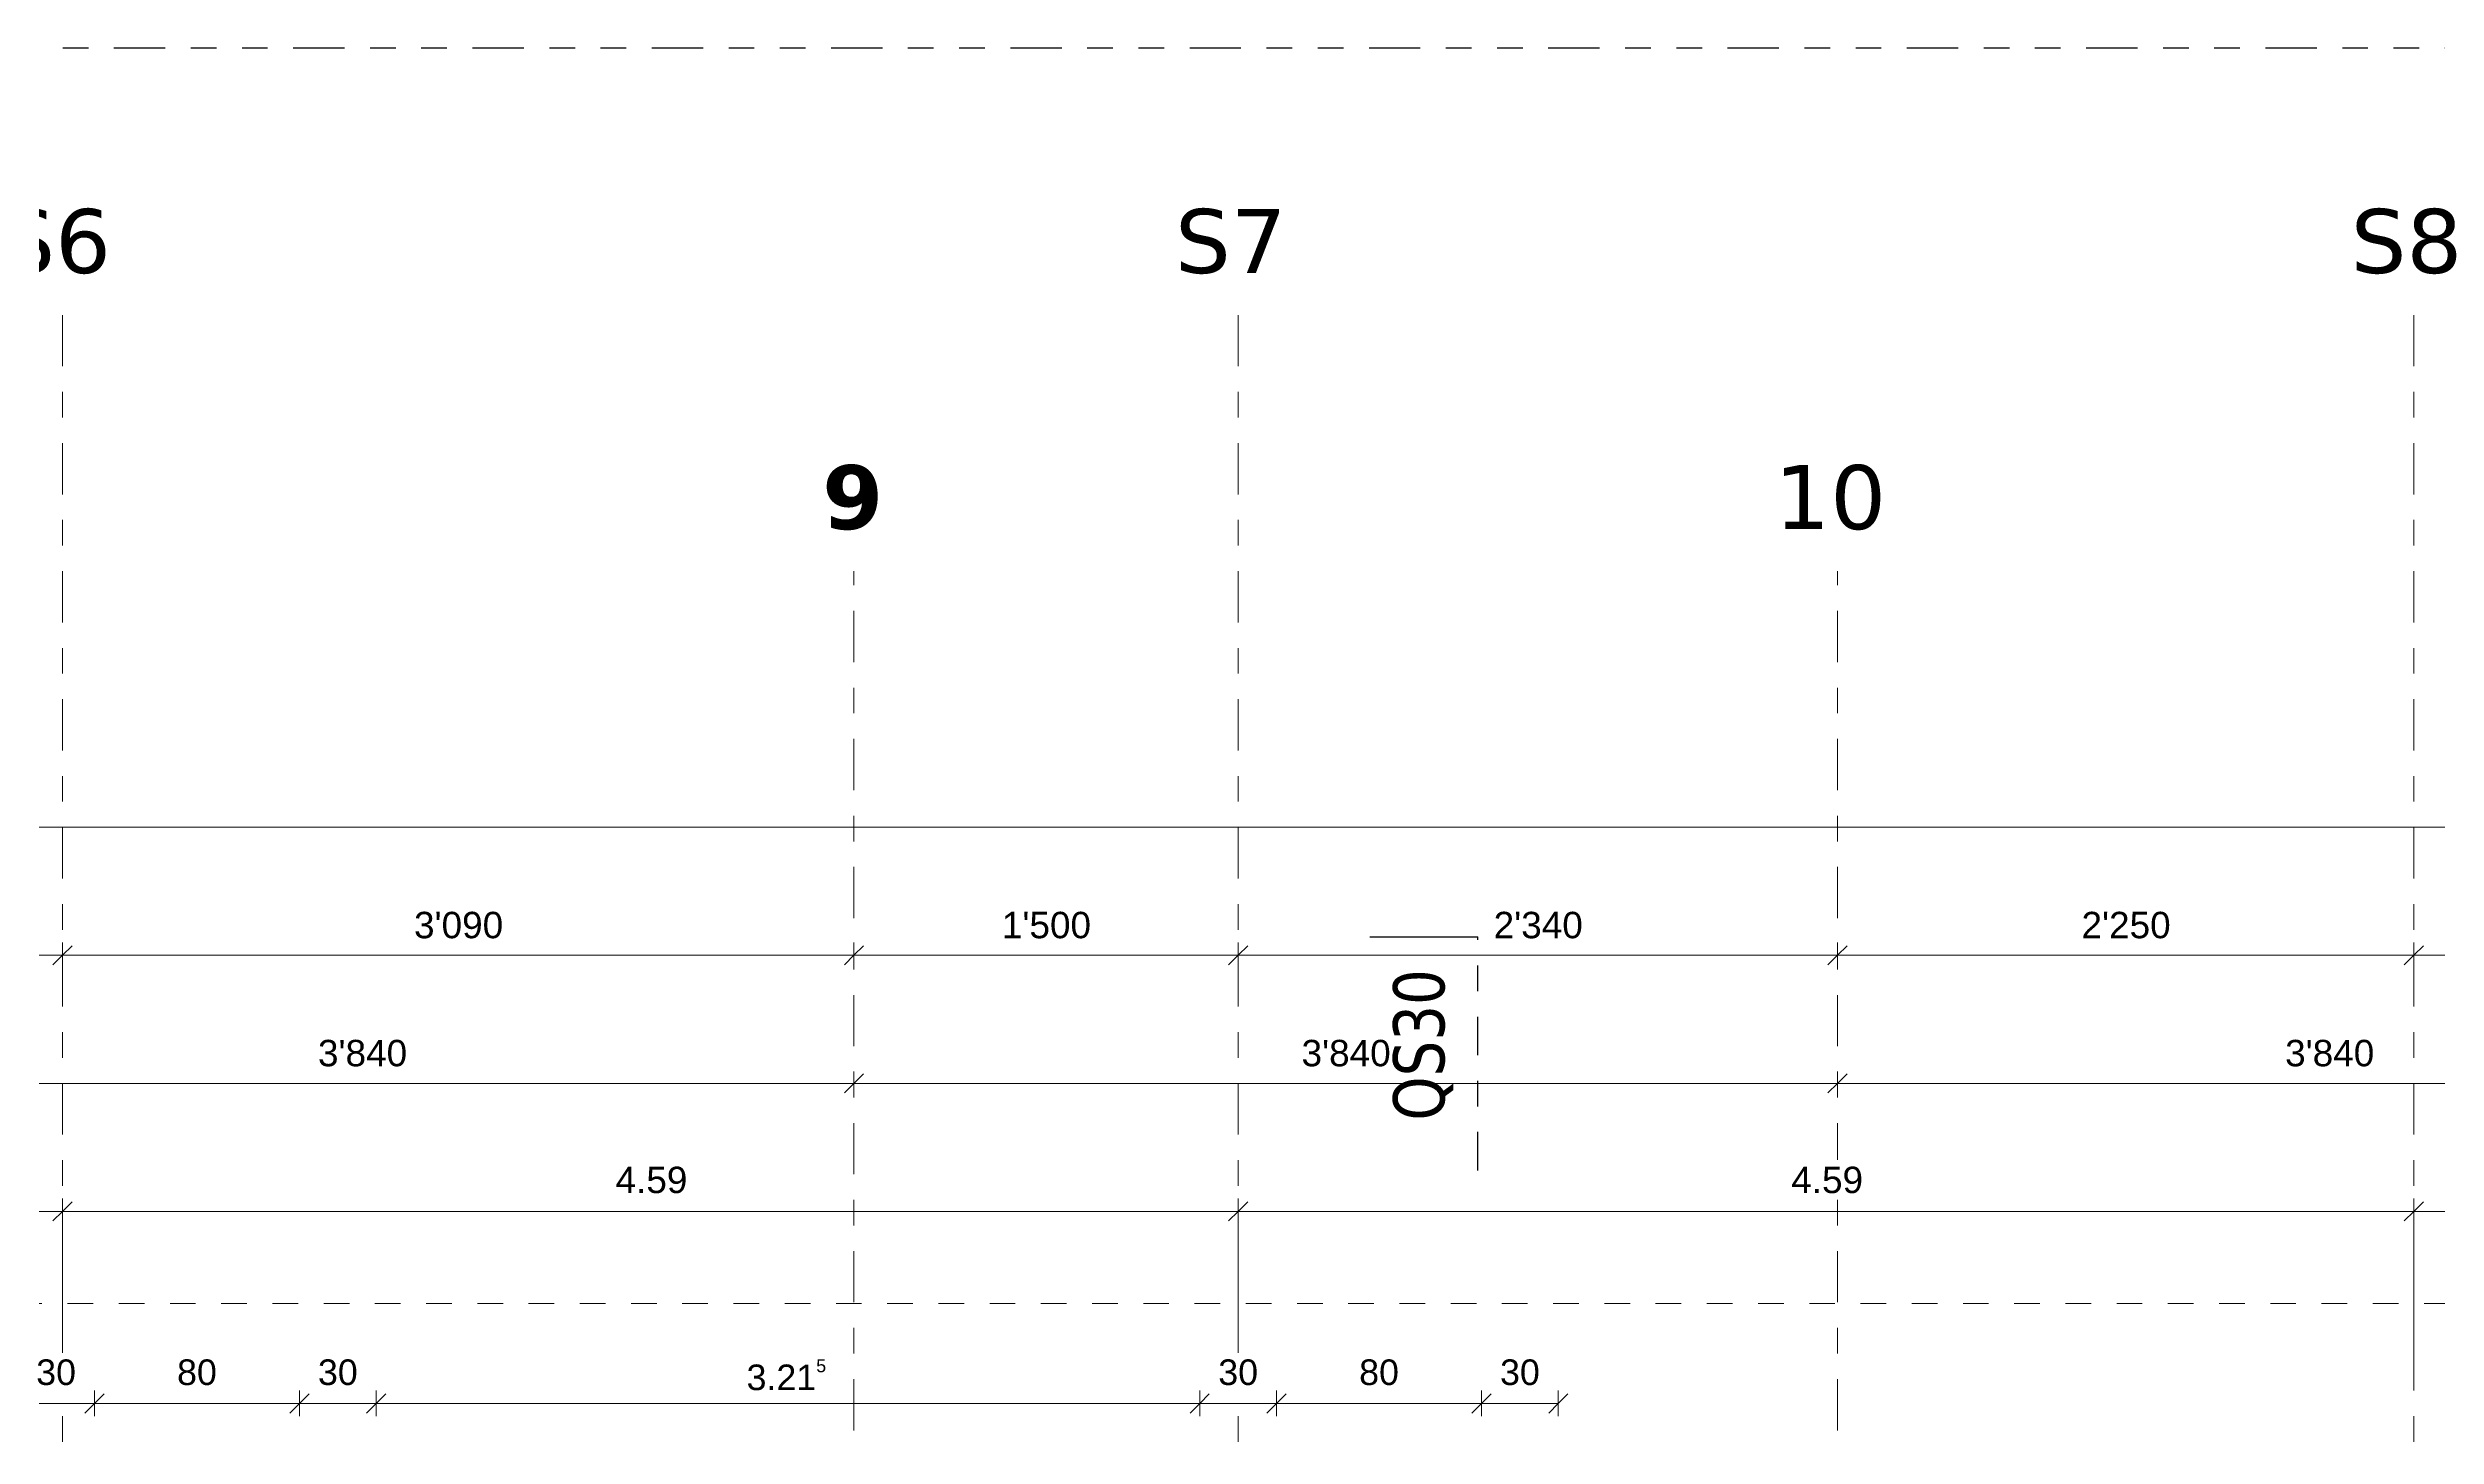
# Model space of a CAD drawing. Header units: metres. Extents: x -86 to 44, y -23 to 39.
# Drawn here: x -3.69 to 5.64, y 31.52 to 36.95 of the extents above; entities that cross this region are included whole.
import ezdxf

# ---------------------------------------------------------------- set-up
doc = ezdxf.new("R2010")
doc.units = ezdxf.units.M
for name, pattern in [('_Grundgrenze_', [0.45, 0.2, -0.05, 0.05, -0.05, 0.05, -0.05]), ('_Rasterlinie_', [0.375, 0.2, -0.05, 0.075, -0.05]), ('_Schnittlinie_', [0.3, 0.15, -0.05, 0.05, -0.05]), ('Strichpunkt - Fein', [0.2, 0.1, -0.05, 0, -0.05]), ('Strichpunkt - Weit', [0.5, 0.2, -0.15, 0, -0.15])]:
    doc.linetypes.add(name, pattern=pattern)
for name, color, linetype, lineweight in [('A-____-____-DIMS', 7, 'Continuous', 5), ('A-____-____-DIMS-50', 7, 'Continuous', 5), ('A-DETL-GENF-OTLN', 7, 'Continuous', 9), ('S-GRID-____-OTLN', 7, 'Continuous', 5)]:
    doc.layers.add(name, color=color, linetype=linetype, lineweight=lineweight)
for name, color, linetype, lineweight, true_color in [('C-PROP-LINE-OTLN', 7, '_Grundgrenze_', 25, 0x800000), ('G-____-____-SYMB', 7, 'Strichpunkt - Weit', 5, 0x008080), ('S-GRID-____-IDEN', 7, 'Continuous', 9, 0x5555aa)]:
    doc.layers.add(name, color=color, linetype=linetype, lineweight=lineweight, true_color=true_color)
doc.styles.add('Arial_1', font='arial.ttf', dxfattribs={"height": 0.1})
doc.styles.add('Arial_B', font='arial.ttf', dxfattribs={"height": 0.103175})
doc.styles.add('Verdana_1', font='verdana.ttf', dxfattribs={"width": 0.8, "height": 0.2})
doc.styles.add('Verdana_B', font='verdana.ttf', dxfattribs={"height": 0.25})
doc.dimstyles.new('SUB_Rohbau', dxfattribs={"dimscale": 0.3048, "dimtxt": 0.102026, "dimasz": 0.246063, "dimexe": 0.164042, "dimexo": 0.0625, "dimgap": 0.123031, "dimtad": 1, "dimdec": 0, "dimlfac": 1000, "dimzin": 0, "dimdsep": 46, "dimtxsty": 'Arial_B', "dimblk1": 'OBLIQUE', "dimblk2": 'OBLIQUE', "dimsah": 1, "dimcen": 0.09, "dimazin": 0, "dimtfac": 1, "dimtdec": 4, "dimtix": 1, "dimtmove": 0, "dimatfit": 3, "dimfxl": 0.164042, "dimfxlon": 1, "dimtvp": 1, "dimtfill": 1, "dimtolj": 1, "dimtzin": 0, "dimarcsym": 2})
doc.dimstyles.new('SUB_Rohbau_Aussen_Vermassung', dxfattribs={"dimscale": 0.3048, "dimtxt": 0.102026, "dimasz": 0.246063, "dimexe": 0.164042, "dimexo": 0.0625, "dimgap": 0.123031, "dimtad": 1, "dimrnd": 0.005, "dimzin": 0, "dimdsep": 46, "dimtxsty": 'Arial_B', "dimblk1": 'OBLIQUE', "dimblk2": 'OBLIQUE', "dimsah": 1, "dimcen": 0.09, "dimazin": 0, "dimtfac": 1, "dimtdec": 4, "dimtix": 1, "dimtmove": 0, "dimatfit": 3, "dimfxl": 1.64042, "dimfxlon": 1, "dimtvp": 1, "dimtfill": 1, "dimtolj": 1, "dimtzin": 0, "dimarcsym": 2})
doc.dimstyles.new('SUB_Rohbau_Aussen_Vermassung_2', dxfattribs={"dimscale": 0.3048, "dimtxt": 0.102026, "dimasz": 0.246063, "dimexe": 0.164042, "dimexo": 0.0625, "dimgap": 0.123031, "dimtad": 1, "dimrnd": 0.005, "dimzin": 0, "dimdsep": 46, "dimtxsty": 'Arial_B', "dimblk1": 'OBLIQUE', "dimblk2": 'OBLIQUE', "dimsah": 1, "dimcen": 0.09, "dimazin": 0, "dimtfac": 1, "dimtdec": 4, "dimtix": 1, "dimtmove": 2, "dimatfit": 3, "dimfxl": 1.64042, "dimfxlon": 1, "dimtvp": 1, "dimtfill": 1, "dimtolj": 1, "dimtzin": 0, "dimarcsym": 2})
doc.dimstyles.new('SUB_Rohbau_fein', dxfattribs={"dimscale": 0.3048, "dimtxt": 0.102026, "dimasz": 0.246063, "dimexe": 0.164042, "dimexo": 0.0625, "dimgap": 0.123031, "dimtad": 1, "dimdec": 1, "dimlfac": 100, "dimrnd": 0.5, "dimdsep": 46, "dimtxsty": 'Arial_1', "dimblk1": 'OBLIQUE', "dimblk2": 'OBLIQUE', "dimsah": 1, "dimcen": 0.09, "dimazin": 0, "dimtfac": 1, "dimtdec": 4, "dimtix": 1, "dimtmove": 0, "dimatfit": 3, "dimfxl": 0.164042, "dimfxlon": 1, "dimtvp": 1, "dimtfill": 1, "dimtolj": 1, "dimtzin": 0, "dimarcsym": 2})
doc.dimstyles.new('SUB_Rohbau_fein_1', dxfattribs={"dimscale": 0.3048, "dimtxt": 0.102026, "dimasz": 0.246063, "dimexe": 0.164042, "dimexo": 0.0625, "dimgap": 0.123031, "dimtad": 1, "dimrnd": 0.005, "dimzin": 0, "dimdsep": 46, "dimtxsty": 'Arial_1', "dimblk1": 'OBLIQUE', "dimblk2": 'OBLIQUE', "dimsah": 1, "dimcen": 0.09, "dimazin": 0, "dimtfac": 1, "dimtdec": 4, "dimtix": 1, "dimtmove": 0, "dimatfit": 3, "dimfxl": 0.164042, "dimfxlon": 1, "dimtvp": 1, "dimtfill": 1, "dimtolj": 1, "dimtzin": 0, "dimarcsym": 2})

# ---------------------------------------------------------------- blocks, each defined once
blk = doc.blocks.new('Family - ___-13919876--01_UG_OK_FFB_AF')
at = {"layer": 'C-PROP-LINE-OTLN'}
blk.add_line((-69.227, 36.9456), (23.307, 36.9456), dxfattribs=at)
blk = doc.blocks.new('DE_Detailverweis - mit_Rahmen-56961560--01_UG_OK_FFB_AF')
at = {"layer": 'A-DETL-GENF-OTLN', "color": 30, "linetype": 'Strichpunkt - Fein', "true_color": 0xff8000}
blk.add_line((0, 14.2248), (38.935, 14.2248), dxfattribs=at)
blk = doc.blocks.new('Schnitt - Name _Anfang-23756349--01_UG_OK_FFB_AF')
at = {"layer": 'G-____-____-SYMB', "color": 1, "linetype": 'Continuous', "lineweight": 30, "true_color": 0xff0000}
blk.add_line((0, 0.00843), (0, 0), dxfattribs=at)
blk = doc.blocks.new('DIMBLOCK30--01_UG_OK_FFB_AF')
at = {"layer": 'A-____-____-DIMS-50'}
for p, q in [((-69.9425, 33.9016), (-69.9425, 33.9516)), ((25.752, 33.9016), (25.752, 33.9516)), ((-69.9425, 33.9016), (-69.98, 33.8641)), ((-69.9425, 33.9016), (-69.905, 33.9391)), ((-69.9425, 33.9016), (25.752, 33.9016)), ((-69.9425, 33.9016), (-69.9425, 33.4016)), ((25.752, 33.9016), (25.7145, 33.8641)), ((25.752, 33.9016), (25.7895, 33.9391)), ((25.752, 33.9016), (25.752, 33.4016))]:
    blk.add_line(p, q, dxfattribs=at)
at = {"layer": 'A-____-____-DIMS-50', "color": 0, "insert": (-22.4501, 34.0762), "char_height": 0.103175, "width": 0.481134, "attachment_point": 1, "line_spacing_factor": 0.941778, "style": 'Arial_B', "bg_fill": 3, "box_fill_scale": 1.25, "bg_fill_color": 256, "bg_fill_true_color": 13158600, "bg_fill_transparency": 0}
blk.add_mtext('95.69\\A2\\H0.5x;\\S5^  ;\\H2x;', dxfattribs=at)
blk = doc.blocks.new('_Oblique')
at = {"color": 0, "linetype": 'ByBlock', "lineweight": -2}
blk.add_line((-0.5, -0.5), (0.5, 0.5), dxfattribs=at)
blk = doc.blocks.new('DIMBLOCK44--01_UG_OK_FFB_AF')
at = {"layer": 'A-____-____-DIMS-50'}
for p, q in [((-8.218, 32.4016), (-8.218, 32.4516)), ((-3.628, 32.4016), (-3.628, 32.4516)), ((-8.218, 32.4016), (-8.2555, 32.3641)), ((-8.218, 32.4016), (-8.1805, 32.4391)), ((-8.218, 32.4016), (-3.628, 32.4016)), ((-8.218, 32.4016), (-8.218, 31.8977)), ((-3.628, 32.4016), (-3.6655, 32.3641)), ((-3.628, 32.4016), (-3.5905, 32.4391)), ((-3.628, 32.4016), (-3.628, 31.8977))]:
    blk.add_line(p, q, dxfattribs=at)
at = {"layer": 'A-____-____-DIMS-50', "color": 0, "insert": (-6.0587, 32.5762), "char_height": 0.10317, "width": 0.325653, "attachment_point": 1, "line_spacing_factor": 0.941778, "style": 'Arial_B', "bg_fill": 3, "box_fill_scale": 1.25, "bg_fill_color": 256, "bg_fill_true_color": 13158600, "bg_fill_transparency": 0}
blk.add_mtext('4.59', dxfattribs=at)
blk = doc.blocks.new('DIMBLOCK45--01_UG_OK_FFB_AF')
at = {"layer": 'A-____-____-DIMS-50'}
for p, q in [((-3.628, 32.4016), (-3.628, 32.4516)), ((0.962, 32.4016), (0.962, 32.4516)), ((-3.628, 32.4016), (-3.6655, 32.3641)), ((-3.628, 32.4016), (-3.5905, 32.4391)), ((-3.628, 32.4016), (0.962, 32.4016)), ((-3.628, 32.4016), (-3.628, 31.8977)), ((0.962, 32.4016), (0.9245, 32.3641)), ((0.962, 32.4016), (0.9995, 32.4391)), ((0.962, 32.4016), (0.962, 31.8977))]:
    blk.add_line(p, q, dxfattribs=at)
at = {"layer": 'A-____-____-DIMS-50', "color": 0, "insert": (-1.4687, 32.5762), "char_height": 0.10317, "width": 0.325653, "attachment_point": 1, "line_spacing_factor": 0.941778, "style": 'Arial_B', "bg_fill": 3, "box_fill_scale": 1.25, "bg_fill_color": 256, "bg_fill_true_color": 13158600, "bg_fill_transparency": 0}
blk.add_mtext('4.59', dxfattribs=at)
blk = doc.blocks.new('DIMBLOCK46--01_UG_OK_FFB_AF')
at = {"layer": 'A-____-____-DIMS-50'}
for p, q in [((0.962, 32.4016), (0.962, 32.4516)), ((5.552, 32.4016), (5.552, 32.4516)), ((0.962, 32.4016), (0.9245, 32.3641)), ((0.962, 32.4016), (0.9995, 32.4391)), ((0.962, 32.4016), (5.552, 32.4016)), ((0.962, 32.4016), (0.962, 31.8977)), ((5.552, 32.4016), (5.5145, 32.3641)), ((5.552, 32.4016), (5.5895, 32.4391)), ((5.552, 32.4016), (5.552, 31.8977))]:
    blk.add_line(p, q, dxfattribs=at)
at = {"layer": 'A-____-____-DIMS-50', "color": 0, "insert": (3.1213, 32.5762), "char_height": 0.10317, "width": 0.325653, "attachment_point": 1, "line_spacing_factor": 0.941778, "style": 'Arial_B', "bg_fill": 3, "box_fill_scale": 1.25, "bg_fill_color": 256, "bg_fill_true_color": 13158600, "bg_fill_transparency": 0}
blk.add_mtext('4.59', dxfattribs=at)
blk = doc.blocks.new('DIMBLOCK47--01_UG_OK_FFB_AF')
at = {"layer": 'A-____-____-DIMS-50'}
for p, q in [((5.552, 32.4016), (5.552, 32.4516)), ((10.142, 32.4016), (10.142, 32.4516)), ((5.552, 32.4016), (5.5145, 32.3641)), ((5.552, 32.4016), (5.5895, 32.4391)), ((5.552, 32.4016), (10.142, 32.4016)), ((5.552, 32.4016), (5.552, 31.8977)), ((10.142, 32.4016), (10.1045, 32.3641)), ((10.142, 32.4016), (10.1795, 32.4391)), ((10.142, 32.4016), (10.142, 31.8977))]:
    blk.add_line(p, q, dxfattribs=at)
at = {"layer": 'A-____-____-DIMS-50', "color": 0, "insert": (7.7113, 32.5762), "char_height": 0.10317, "width": 0.325653, "attachment_point": 1, "line_spacing_factor": 0.941778, "style": 'Arial_B', "bg_fill": 3, "box_fill_scale": 1.25, "bg_fill_color": 256, "bg_fill_true_color": 13158600, "bg_fill_transparency": 0}
blk.add_mtext('4.59', dxfattribs=at)
blk = doc.blocks.new('DIMBLOCK339--01_UG_OK_FFB_AF')
at = {"layer": 'A-____-____-DIMS-50'}
for p, q in [((-3.803, 31.6516), (-3.8405, 31.6141)), ((-3.803, 31.6516), (-3.803, 31.7016)), ((-3.803, 31.6516), (-3.7655, 31.6891)), ((-3.803, 31.6516), (-3.503, 31.6516)), ((-3.803, 31.6516), (-3.803, 31.6016)), ((-3.503, 31.6516), (-3.5405, 31.6141)), ((-3.503, 31.6516), (-3.503, 31.7016)), ((-3.503, 31.6516), (-3.4655, 31.6891)), ((-3.503, 31.6516), (-3.503, 31.6016))]:
    blk.add_line(p, q, dxfattribs=at)
at = {"layer": 'A-____-____-DIMS-50', "color": 0, "insert": (-3.7306, 31.8236), "char_height": 0.1, "width": 0.186088, "attachment_point": 1, "line_spacing_factor": 0.941778, "style": 'Arial_1', "bg_fill": 3, "box_fill_scale": 1.25, "bg_fill_color": 256, "bg_fill_true_color": 13158600, "bg_fill_transparency": 0}
blk.add_mtext('30', dxfattribs=at)
blk = doc.blocks.new('DIMBLOCK340--01_UG_OK_FFB_AF')
at = {"layer": 'A-____-____-DIMS-50'}
for p, q in [((-3.503, 31.6516), (-3.5405, 31.6141)), ((-3.503, 31.6516), (-3.503, 31.7016)), ((-3.503, 31.6516), (-3.4655, 31.6891)), ((-3.503, 31.6516), (-2.703, 31.6516)), ((-3.503, 31.6516), (-3.503, 31.6016)), ((-2.703, 31.6516), (-2.7405, 31.6141)), ((-2.703, 31.6516), (-2.703, 31.7016)), ((-2.703, 31.6516), (-2.6655, 31.6891)), ((-2.703, 31.6516), (-2.703, 31.6016))]:
    blk.add_line(p, q, dxfattribs=at)
at = {"layer": 'A-____-____-DIMS-50', "color": 0, "insert": (-3.1806, 31.8236), "char_height": 0.1, "width": 0.186088, "attachment_point": 1, "line_spacing_factor": 0.941778, "style": 'Arial_1', "bg_fill": 3, "box_fill_scale": 1.25, "bg_fill_color": 256, "bg_fill_true_color": 13158600, "bg_fill_transparency": 0}
blk.add_mtext('80', dxfattribs=at)
blk = doc.blocks.new('DIMBLOCK341--01_UG_OK_FFB_AF')
at = {"layer": 'A-____-____-DIMS-50'}
for p, q in [((-2.703, 31.6516), (-2.7405, 31.6141)), ((-2.703, 31.6516), (-2.703, 31.7016)), ((-2.703, 31.6516), (-2.6655, 31.6891)), ((-2.703, 31.6516), (-2.403, 31.6516)), ((-2.703, 31.6516), (-2.703, 31.6016)), ((-2.403, 31.6516), (-2.4405, 31.6141)), ((-2.403, 31.6516), (-2.403, 31.7016)), ((-2.403, 31.6516), (-2.3655, 31.6891)), ((-2.403, 31.6516), (-2.403, 31.6016))]:
    blk.add_line(p, q, dxfattribs=at)
at = {"layer": 'A-____-____-DIMS-50', "color": 0, "insert": (-2.6306, 31.8236), "char_height": 0.1, "width": 0.186088, "attachment_point": 1, "line_spacing_factor": 0.941778, "style": 'Arial_1', "bg_fill": 3, "box_fill_scale": 1.25, "bg_fill_color": 256, "bg_fill_true_color": 13158600, "bg_fill_transparency": 0}
blk.add_mtext('30', dxfattribs=at)
blk = doc.blocks.new('DIMBLOCK342--01_UG_OK_FFB_AF')
at = {"layer": 'A-____-____-DIMS-50'}
for p, q in [((-2.403, 31.6516), (-2.4405, 31.6141)), ((-2.403, 31.6516), (-2.403, 31.7016)), ((-2.403, 31.6516), (-2.3655, 31.6891)), ((-2.403, 31.6516), (0.812, 31.6516)), ((-2.403, 31.6516), (-2.403, 31.6016)), ((0.812, 31.6516), (0.7745, 31.6141)), ((0.812, 31.6516), (0.812, 31.7016)), ((0.812, 31.6516), (0.8495, 31.6891)), ((0.812, 31.6516), (0.812, 31.6016))]:
    blk.add_line(p, q, dxfattribs=at)
at = {"layer": 'A-____-____-DIMS-50', "color": 0, "insert": (-0.9572, 31.8236), "char_height": 0.1, "width": 0.388091, "attachment_point": 1, "line_spacing_factor": 0.941778, "style": 'Arial_1', "bg_fill": 3, "box_fill_scale": 1.25, "bg_fill_color": 256, "bg_fill_true_color": 13158600, "bg_fill_transparency": 0}
blk.add_mtext('3.21\\A2\\H0.5x;\\S5^  ;\\H2x;', dxfattribs=at)
blk = doc.blocks.new('DIMBLOCK343--01_UG_OK_FFB_AF')
at = {"layer": 'A-____-____-DIMS-50'}
for p, q in [((0.812, 31.6516), (0.7745, 31.6141)), ((0.812, 31.6516), (0.812, 31.7016)), ((0.812, 31.6516), (0.8495, 31.6891)), ((0.812, 31.6516), (1.112, 31.6516)), ((0.812, 31.6516), (0.812, 31.6016)), ((1.112, 31.6516), (1.0745, 31.6141)), ((1.112, 31.6516), (1.112, 31.7016)), ((1.112, 31.6516), (1.1495, 31.6891)), ((1.112, 31.6516), (1.112, 31.6016))]:
    blk.add_line(p, q, dxfattribs=at)
at = {"layer": 'A-____-____-DIMS-50', "color": 0, "insert": (0.8844, 31.8236), "char_height": 0.1, "width": 0.186088, "attachment_point": 1, "line_spacing_factor": 0.941778, "style": 'Arial_1', "bg_fill": 3, "box_fill_scale": 1.25, "bg_fill_color": 256, "bg_fill_true_color": 13158600, "bg_fill_transparency": 0}
blk.add_mtext('30', dxfattribs=at)
blk = doc.blocks.new('DIMBLOCK344--01_UG_OK_FFB_AF')
at = {"layer": 'A-____-____-DIMS-50'}
for p, q in [((1.112, 31.6516), (1.0745, 31.6141)), ((1.112, 31.6516), (1.112, 31.7016)), ((1.112, 31.6516), (1.1495, 31.6891)), ((1.112, 31.6516), (1.912, 31.6516)), ((1.112, 31.6516), (1.112, 31.6016)), ((1.912, 31.6516), (1.8745, 31.6141)), ((1.912, 31.6516), (1.912, 31.7016)), ((1.912, 31.6516), (1.9495, 31.6891)), ((1.912, 31.6516), (1.912, 31.6016))]:
    blk.add_line(p, q, dxfattribs=at)
at = {"layer": 'A-____-____-DIMS-50', "color": 0, "insert": (1.4344, 31.8236), "char_height": 0.1, "width": 0.186088, "attachment_point": 1, "line_spacing_factor": 0.941778, "style": 'Arial_1', "bg_fill": 3, "box_fill_scale": 1.25, "bg_fill_color": 256, "bg_fill_true_color": 13158600, "bg_fill_transparency": 0}
blk.add_mtext('80', dxfattribs=at)
blk = doc.blocks.new('DIMBLOCK345--01_UG_OK_FFB_AF')
at = {"layer": 'A-____-____-DIMS-50'}
for p, q in [((1.912, 31.6516), (1.8745, 31.6141)), ((1.912, 31.6516), (1.912, 31.7016)), ((1.912, 31.6516), (1.9495, 31.6891)), ((1.912, 31.6516), (2.212, 31.6516)), ((1.912, 31.6516), (1.912, 31.6016)), ((2.212, 31.6516), (2.1745, 31.6141)), ((2.212, 31.6516), (2.212, 31.7016)), ((2.212, 31.6516), (2.2495, 31.6891)), ((2.212, 31.6516), (2.212, 31.6016))]:
    blk.add_line(p, q, dxfattribs=at)
at = {"layer": 'A-____-____-DIMS-50', "color": 0, "insert": (1.9844, 31.8236), "char_height": 0.1, "width": 0.186088, "attachment_point": 1, "line_spacing_factor": 0.941778, "style": 'Arial_1', "bg_fill": 3, "box_fill_scale": 1.25, "bg_fill_color": 256, "bg_fill_true_color": 13158600, "bg_fill_transparency": 0}
blk.add_mtext('30', dxfattribs=at)
blk = doc.blocks.new('DIMBLOCK1743--01_UG_OK_FFB_AF')
at = {"layer": 'A-____-____-DIMS-50'}
for p, q in [((-4.378, 32.9016), (-4.378, 32.9516)), ((-4.378, 32.9016), (-4.3405, 32.9391)), ((-0.538, 32.9016), (-0.538, 32.9485)), ((-0.538, 32.9016), (-0.5005, 32.9391)), ((-4.378, 32.9016), (-4.4155, 32.8641)), ((-4.378, 32.9016), (-0.538, 32.9016)), ((-4.378, 32.9016), (-4.378, 32.8819)), ((-0.538, 32.9016), (-0.5755, 32.8641)), ((-0.538, 32.9016), (-0.538, 32.8516))]:
    blk.add_line(p, q, dxfattribs=at)
at = {"layer": 'A-____-____-DIMS-50', "color": 0, "insert": (-2.6305, 33.0714), "char_height": 0.10317, "width": 0.413934, "attachment_point": 1, "line_spacing_factor": 0.941778, "style": 'Arial_B', "bg_fill": 3, "box_fill_scale": 1.25, "bg_fill_color": 256, "bg_fill_true_color": 13158600, "bg_fill_transparency": 0}
blk.add_mtext("3'840", dxfattribs=at)
blk = doc.blocks.new('DIMBLOCK1744--01_UG_OK_FFB_AF')
at = {"layer": 'A-____-____-DIMS-50'}
for p, q in [((-0.538, 32.9016), (-0.538, 32.9485)), ((-0.538, 32.9016), (-0.5005, 32.9391)), ((3.302, 32.9016), (3.302, 32.9485)), ((3.302, 32.9016), (3.3395, 32.9391)), ((-0.538, 32.9016), (-0.5755, 32.8641)), ((-0.538, 32.9016), (3.302, 32.9016)), ((-0.538, 32.9016), (-0.538, 32.8516)), ((3.302, 32.9016), (3.2645, 32.8641)), ((3.302, 32.9016), (3.302, 32.8516))]:
    blk.add_line(p, q, dxfattribs=at)
at = {"layer": 'A-____-____-DIMS-50', "color": 0, "insert": (1.2095, 33.0714), "char_height": 0.10317, "width": 0.413934, "attachment_point": 1, "line_spacing_factor": 0.941778, "style": 'Arial_B', "bg_fill": 3, "box_fill_scale": 1.25, "bg_fill_color": 256, "bg_fill_true_color": 13158600, "bg_fill_transparency": 0}
blk.add_mtext("3'840", dxfattribs=at)
blk = doc.blocks.new('DIMBLOCK1745--01_UG_OK_FFB_AF')
at = {"layer": 'A-____-____-DIMS-50'}
for p, q in [((3.302, 32.9016), (3.302, 32.9485)), ((3.302, 32.9016), (3.3395, 32.9391)), ((7.142, 32.9016), (7.142, 32.9485)), ((7.142, 32.9016), (7.1795, 32.9391)), ((3.302, 32.9016), (3.2645, 32.8641)), ((3.302, 32.9016), (7.142, 32.9016)), ((3.302, 32.9016), (3.302, 32.8516)), ((7.142, 32.9016), (7.1045, 32.8641)), ((7.142, 32.9016), (7.142, 32.8516))]:
    blk.add_line(p, q, dxfattribs=at)
at = {"layer": 'A-____-____-DIMS-50', "color": 0, "insert": (5.0495, 33.0714), "char_height": 0.10317, "width": 0.413934, "attachment_point": 1, "line_spacing_factor": 0.941778, "style": 'Arial_B', "bg_fill": 3, "box_fill_scale": 1.25, "bg_fill_color": 256, "bg_fill_true_color": 13158600, "bg_fill_transparency": 0}
blk.add_mtext("3'840", dxfattribs=at)
blk = doc.blocks.new('DIMBLOCK1760--01_UG_OK_FFB_AF')
at = {"layer": 'A-____-____-DIMS-50'}
for p, q in [((-4.378, 33.4016), (-4.4155, 33.3641)), ((-4.378, 33.4016), (-4.378, 33.4516)), ((-4.378, 33.4016), (-4.3405, 33.4391)), ((-4.378, 33.4016), (-3.628, 33.4016)), ((-4.378, 33.4016), (-4.378, 33.3516)), ((-3.628, 33.4016), (-3.6655, 33.3641)), ((-3.628, 33.4016), (-3.628, 33.4516)), ((-3.628, 33.4016), (-3.5905, 33.4391)), ((-3.628, 33.4016), (-3.628, 33.3516))]:
    blk.add_line(p, q, dxfattribs=at)
at = {"layer": 'A-____-____-DIMS-50', "color": 0, "insert": (-4.1196, 33.5714), "char_height": 0.10317, "width": 0.279843, "attachment_point": 1, "line_spacing_factor": 0.941778, "style": 'Arial_B', "bg_fill": 3, "box_fill_scale": 1.25, "bg_fill_color": 256, "bg_fill_true_color": 13158600, "bg_fill_transparency": 0}
blk.add_mtext('750', dxfattribs=at)
blk = doc.blocks.new('DIMBLOCK1761--01_UG_OK_FFB_AF')
at = {"layer": 'A-____-____-DIMS-50'}
for p, q in [((-3.628, 33.4016), (-3.6655, 33.3641)), ((-3.628, 33.4016), (-3.628, 33.4516)), ((-3.628, 33.4016), (-3.5905, 33.4391)), ((-3.628, 33.4016), (-0.538, 33.4016)), ((-3.628, 33.4016), (-3.628, 33.3516)), ((-0.538, 33.4016), (-0.5755, 33.3641)), ((-0.538, 33.4016), (-0.538, 33.4516)), ((-0.538, 33.4016), (-0.5005, 33.4391)), ((-0.538, 33.4016), (-0.538, 33.3516))]:
    blk.add_line(p, q, dxfattribs=at)
at = {"layer": 'A-____-____-DIMS-50', "color": 0, "insert": (-2.2555, 33.5714), "char_height": 0.10317, "width": 0.413934, "attachment_point": 1, "line_spacing_factor": 0.941778, "style": 'Arial_B', "bg_fill": 3, "box_fill_scale": 1.25, "bg_fill_color": 256, "bg_fill_true_color": 13158600, "bg_fill_transparency": 0}
blk.add_mtext("3'090", dxfattribs=at)
blk = doc.blocks.new('DIMBLOCK1762--01_UG_OK_FFB_AF')
at = {"layer": 'A-____-____-DIMS-50'}
for p, q in [((-0.538, 33.4016), (-0.5755, 33.3641)), ((-0.538, 33.4016), (-0.538, 33.4516)), ((-0.538, 33.4016), (-0.5005, 33.4391)), ((-0.538, 33.4016), (0.962, 33.4016)), ((-0.538, 33.4016), (-0.538, 33.3516)), ((0.962, 33.4016), (0.9245, 33.3641)), ((0.962, 33.4016), (0.962, 33.4516)), ((0.962, 33.4016), (0.9995, 33.4391)), ((0.962, 33.4016), (0.962, 33.3516))]:
    blk.add_line(p, q, dxfattribs=at)
at = {"layer": 'A-____-____-DIMS-50', "color": 0, "insert": (0.0395, 33.5714), "char_height": 0.10317, "width": 0.413934, "attachment_point": 1, "line_spacing_factor": 0.941778, "style": 'Arial_B', "bg_fill": 3, "box_fill_scale": 1.25, "bg_fill_color": 256, "bg_fill_true_color": 13158600, "bg_fill_transparency": 0}
blk.add_mtext("1'500", dxfattribs=at)
blk = doc.blocks.new('DIMBLOCK1763--01_UG_OK_FFB_AF')
at = {"layer": 'A-____-____-DIMS-50'}
for p, q in [((0.962, 33.4016), (0.9245, 33.3641)), ((0.962, 33.4016), (0.962, 33.4516)), ((0.962, 33.4016), (0.9995, 33.4391)), ((0.962, 33.4016), (3.302, 33.4016)), ((0.962, 33.4016), (0.962, 33.3516)), ((3.302, 33.4016), (3.2645, 33.3641)), ((3.302, 33.4016), (3.302, 33.4516)), ((3.302, 33.4016), (3.3395, 33.4391)), ((3.302, 33.4016), (3.302, 33.3516))]:
    blk.add_line(p, q, dxfattribs=at)
at = {"layer": 'A-____-____-DIMS-50', "color": 0, "insert": (1.9595, 33.5714), "char_height": 0.10317, "width": 0.413934, "attachment_point": 1, "line_spacing_factor": 0.941778, "style": 'Arial_B', "bg_fill": 3, "box_fill_scale": 1.25, "bg_fill_color": 256, "bg_fill_true_color": 13158600, "bg_fill_transparency": 0}
blk.add_mtext("2'340", dxfattribs=at)
blk = doc.blocks.new('DIMBLOCK1764--01_UG_OK_FFB_AF')
at = {"layer": 'A-____-____-DIMS-50'}
for p, q in [((3.302, 33.4016), (3.2645, 33.3641)), ((3.302, 33.4016), (3.302, 33.4516)), ((3.302, 33.4016), (3.3395, 33.4391)), ((3.302, 33.4016), (5.552, 33.4016)), ((3.302, 33.4016), (3.302, 33.3516)), ((5.552, 33.4016), (5.5145, 33.3641)), ((5.552, 33.4016), (5.552, 33.4516)), ((5.552, 33.4016), (5.5895, 33.4391)), ((5.552, 33.4016), (5.552, 33.3516))]:
    blk.add_line(p, q, dxfattribs=at)
at = {"layer": 'A-____-____-DIMS-50', "color": 0, "insert": (4.2545, 33.5714), "char_height": 0.10317, "width": 0.413934, "attachment_point": 1, "line_spacing_factor": 0.941778, "style": 'Arial_B', "bg_fill": 3, "box_fill_scale": 1.25, "bg_fill_color": 256, "bg_fill_true_color": 13158600, "bg_fill_transparency": 0}
blk.add_mtext("2'250", dxfattribs=at)
blk = doc.blocks.new('DIMBLOCK1765--01_UG_OK_FFB_AF')
at = {"layer": 'A-____-____-DIMS-50'}
for p, q in [((5.552, 33.4016), (5.5145, 33.3641)), ((5.552, 33.4016), (5.552, 33.4516)), ((5.552, 33.4016), (5.5895, 33.4391)), ((5.552, 33.4016), (7.142, 33.4016)), ((5.552, 33.4016), (5.552, 33.3516)), ((7.142, 33.4016), (7.1045, 33.3641)), ((7.142, 33.4016), (7.142, 33.4516)), ((7.142, 33.4016), (7.1795, 33.4391)), ((7.142, 33.4016), (7.142, 33.3516))]:
    blk.add_line(p, q, dxfattribs=at)
at = {"layer": 'A-____-____-DIMS-50', "color": 0, "insert": (6.1745, 33.5714), "char_height": 0.10317, "width": 0.413934, "attachment_point": 1, "line_spacing_factor": 0.941778, "style": 'Arial_B', "bg_fill": 3, "box_fill_scale": 1.25, "bg_fill_color": 256, "bg_fill_true_color": 13158600, "bg_fill_transparency": 0}
blk.add_mtext("1'590", dxfattribs=at)

msp = doc.modelspace()

# ---------------------------------------------------------------- linework, layer by layer
at = {"layer": 'G-____-____-SYMB', "color": 1, "linetype": '_Schnittlinie_', "lineweight": 30, "true_color": 0xff0000}
msp.add_line((1.8976, 32.5617), (1.8976, 33.4742), dxfattribs=at)
at = {"layer": 'S-GRID-____-OTLN', "color": 8, "linetype": '_Rasterlinie_', "true_color": 0x808080}
for p, q in [((-3.628, 35.9016), (-3.628, 15.5711)), ((0.962, 35.9016), (0.962, 15.5711)), ((5.552, 35.9016), (5.552, 15.5711)), ((-0.538, -3.9534), (-0.538, 34.9016)), ((3.302, -3.9534), (3.302, 34.9016))]:
    msp.add_line(p, q, dxfattribs=at)

# ---------------------------------------------------------------- block references
at = {"layer": 'A-DETL-GENF-OTLN', "color": 30, "true_color": 0xff8000}
msp.add_blockref('DE_Detailverweis - mit_Rahmen-56961560--01_UG_OK_FFB_AF', (-33.008, 17.8166), dxfattribs=at)
at = {"layer": 'C-PROP-LINE-OTLN'}
msp.add_blockref('Family - ___-13919876--01_UG_OK_FFB_AF', (0, 0), dxfattribs=at)
at = {"layer": 'G-____-____-SYMB', "color": 1, "linetype": 'Continuous', "lineweight": 30, "true_color": 0xff0000, "extrusion": (0, 0, -1), "xscale": 49.99999999999998, "yscale": 49.99999999999998, "zscale": 49.99999999999998, "rotation": 270.0000000000002}
msp.add_blockref('Schnitt - Name _Anfang-23756349--01_UG_OK_FFB_AF', (-1.8976, 33.4742), dxfattribs=at)

# ---------------------------------------------------------------- texts
at = {"layer": 'G-____-____-SYMB', "color": 1, "linetype": 'Continuous', "true_color": 0xff0000, "insert": (1.5671, 32.756), "char_height": 0.2, "width": 0.731139, "attachment_point": 1, "rotation": 90, "style": 'Verdana_1'}
msp.add_mtext('QS30', dxfattribs=at)
at = {"layer": 'S-GRID-____-IDEN', "color": 8, "lineweight": 5, "true_color": 0x808080, "char_height": 0.25, "attachment_point": 1, "style": 'Verdana_B'}
for s, insert, width in [('S6', (-3.8745, 36.3161), 0.593249), ('S7', (0.7155, 36.3161), 0.593249), ('S8', (5.3055, 36.3161), 0.593249), ('\\fVerdana|b1|i0|c0|p34|;9', (-0.662, 35.3161), 0.296624), ('10', (3.0555, 35.3161), 0.593249)]:
    msp.add_mtext(s, dxfattribs=dict(at, insert=insert, width=width))

# ---------------------------------------------------------------- next in the draw order: dimensions: what is measured, and where the dimension line sits
at = {"layer": 'A-____-____-DIMS'}
dim = msp.add_linear_dim(base=(25.752, 33.9016), p1=(-69.9425, 33.4016), p2=(25.752, 33.4016), text='\\A1;95.69\\Q;{\\A1;{\\H0.5x;\\S5^ ;}}', dimstyle='SUB_Rohbau_Aussen_Vermassung_2', override={"dimpost": '<>', "dimfxl": 95.694512}, dxfattribs=at)
dim.commit()
dim.dimension.update_dxf_attribs({"geometry": 'DIMBLOCK30--01_UG_OK_FFB_AF', "text_midpoint": (-22.2096, 34.0075), "dimtype": 160})
for base, p1, p2, dimstyle, override, picture, middle in [((-0.538, 32.9016), (-4.378, 32.8819), (-0.538, 32.9485), 'SUB_Rohbau', {"dimpost": '<>', "dimfxl": 3.840578}, 'DIMBLOCK1743--01_UG_OK_FFB_AF', (-2.458, 32.9918)), ((-3.628, 32.4016), (-8.218, 31.8977), (-3.628, 31.8977), 'SUB_Rohbau_Aussen_Vermassung', {"dimpost": '<>', "dimfxl": 4.59}, 'DIMBLOCK44--01_UG_OK_FFB_AF', (-5.923, 32.4918)), ((-3.503, 31.6516), (-3.803, 31.6016), (-3.503, 31.6016), 'SUB_Rohbau_fein', {"dimpost": '<>', "dimfxl": 0.3}, 'DIMBLOCK339--01_UG_OK_FFB_AF', (-3.653, 31.7402))]:
    dim = msp.add_linear_dim(base=base, p1=p1, p2=p2, dimstyle=dimstyle, override=override, dxfattribs=at)
    dim.commit()
    dim.dimension.update_dxf_attribs({"geometry": picture, "text_midpoint": middle})

# ---------------------------------------------------------------- next in the draw order: dimensions: what is measured, and where the dimension line sits
for base, p1, p2, dimstyle, override, picture, middle in [((-3.628, 33.4016), (-4.378, 33.4516), (-3.628, 33.4516), 'SUB_Rohbau', {"dimpost": '<>', "dimfxl": 0.75}, 'DIMBLOCK1760--01_UG_OK_FFB_AF', (-4.003, 33.4917)), ((3.302, 32.9016), (-0.538, 32.9485), (3.302, 32.9485), 'SUB_Rohbau', {"dimpost": '<>', "dimfxl": 3.84}, 'DIMBLOCK1744--01_UG_OK_FFB_AF', (1.382, 32.9918)), ((0.962, 32.4016), (-3.628, 31.8977), (0.962, 31.8977), 'SUB_Rohbau_Aussen_Vermassung', {"dimpost": '<>', "dimfxl": 4.59}, 'DIMBLOCK45--01_UG_OK_FFB_AF', (-1.333, 32.4918)), ((-2.703, 31.6516), (-3.503, 31.6016), (-2.703, 31.6016), 'SUB_Rohbau_fein', {"dimpost": '<>', "dimfxl": 0.8}, 'DIMBLOCK340--01_UG_OK_FFB_AF', (-3.103, 31.7401))]:
    dim = msp.add_linear_dim(base=base, p1=p1, p2=p2, dimstyle=dimstyle, override=override, dxfattribs=at)
    dim.commit()
    dim.dimension.update_dxf_attribs({"geometry": picture, "text_midpoint": middle})

# ---------------------------------------------------------------- next in the draw order: dimensions: what is measured, and where the dimension line sits
for base, p1, p2, dimstyle, override, picture, middle in [((-0.538, 33.4016), (-3.628, 33.4516), (-0.538, 33.4516), 'SUB_Rohbau', {"dimpost": '<>', "dimfxl": 3.09}, 'DIMBLOCK1761--01_UG_OK_FFB_AF', (-2.083, 33.4918)), ((7.142, 32.9016), (3.302, 32.9485), (7.142, 32.9485), 'SUB_Rohbau', {"dimpost": '<>', "dimfxl": 3.84}, 'DIMBLOCK1745--01_UG_OK_FFB_AF', (5.222, 32.9918)), ((5.552, 32.4016), (0.962, 31.8977), (5.552, 31.8977), 'SUB_Rohbau_Aussen_Vermassung', {"dimpost": '<>', "dimfxl": 4.59}, 'DIMBLOCK46--01_UG_OK_FFB_AF', (3.257, 32.4918)), ((-2.403, 31.6516), (-2.703, 31.6016), (-2.403, 31.6016), 'SUB_Rohbau_fein', {"dimpost": '<>', "dimfxl": 0.3}, 'DIMBLOCK341--01_UG_OK_FFB_AF', (-2.553, 31.7402))]:
    dim = msp.add_linear_dim(base=base, p1=p1, p2=p2, dimstyle=dimstyle, override=override, dxfattribs=at)
    dim.commit()
    dim.dimension.update_dxf_attribs({"geometry": picture, "text_midpoint": middle})

# ---------------------------------------------------------------- next in the draw order: dimensions: what is measured, and where the dimension line sits
for base, p1, p2, dimstyle, override, picture, middle in [((0.962, 33.4016), (-0.538, 33.4516), (0.962, 33.4516), 'SUB_Rohbau', {"dimpost": '<>', "dimfxl": 1.5}, 'DIMBLOCK1762--01_UG_OK_FFB_AF', (0.212, 33.4917)), ((10.142, 32.4016), (5.552, 31.8977), (10.142, 31.8977), 'SUB_Rohbau_Aussen_Vermassung', {"dimpost": '<>', "dimfxl": 4.59}, 'DIMBLOCK47--01_UG_OK_FFB_AF', (7.847, 32.4918))]:
    dim = msp.add_linear_dim(base=base, p1=p1, p2=p2, dimstyle=dimstyle, override=override, dxfattribs=at)
    dim.commit()
    dim.dimension.update_dxf_attribs({"geometry": picture, "text_midpoint": middle})
dim = msp.add_linear_dim(base=(0.812, 31.6516), p1=(-2.403, 31.6016), p2=(0.812, 31.6016), text='\\A1;3.21\\Q;{\\A1;{\\H0.5x;\\S5^ ;}}', dimstyle='SUB_Rohbau_fein_1', override={"dimpost": '<>', "dimfxl": 3.215}, dxfattribs=at)
dim.commit()
dim.dimension.update_dxf_attribs({"geometry": 'DIMBLOCK342--01_UG_OK_FFB_AF', "text_midpoint": (-0.7955, 31.7402)})

# ---------------------------------------------------------------- next in the draw order: dimensions: what is measured, and where the dimension line sits
for base, p1, p2, dimstyle, override, picture, middle in [((3.302, 33.4016), (0.962, 33.4516), (3.302, 33.4516), 'SUB_Rohbau', {"dimpost": '<>', "dimfxl": 2.34}, 'DIMBLOCK1763--01_UG_OK_FFB_AF', (2.132, 33.4917)), ((1.112, 31.6516), (0.812, 31.6016), (1.112, 31.6016), 'SUB_Rohbau_fein', {"dimpost": '<>', "dimfxl": 0.3}, 'DIMBLOCK343--01_UG_OK_FFB_AF', (0.962, 31.7402))]:
    dim = msp.add_linear_dim(base=base, p1=p1, p2=p2, dimstyle=dimstyle, override=override, dxfattribs=at)
    dim.commit()
    dim.dimension.update_dxf_attribs({"geometry": picture, "text_midpoint": middle})

# ---------------------------------------------------------------- next in the draw order: dimensions: what is measured, and where the dimension line sits
for base, p1, p2, dimstyle, override, picture, middle in [((5.552, 33.4016), (3.302, 33.4516), (5.552, 33.4516), 'SUB_Rohbau', {"dimpost": '<>', "dimfxl": 2.25}, 'DIMBLOCK1764--01_UG_OK_FFB_AF', (4.427, 33.4917)), ((1.912, 31.6516), (1.112, 31.6016), (1.912, 31.6016), 'SUB_Rohbau_fein', {"dimpost": '<>', "dimfxl": 0.8}, 'DIMBLOCK344--01_UG_OK_FFB_AF', (1.512, 31.7401))]:
    dim = msp.add_linear_dim(base=base, p1=p1, p2=p2, dimstyle=dimstyle, override=override, dxfattribs=at)
    dim.commit()
    dim.dimension.update_dxf_attribs({"geometry": picture, "text_midpoint": middle})

# ---------------------------------------------------------------- next in the draw order: dimensions: what is measured, and where the dimension line sits
for base, p1, p2, dimstyle, override, picture, middle in [((7.142, 33.4016), (5.552, 33.4516), (7.142, 33.4516), 'SUB_Rohbau', {"dimpost": '<>', "dimfxl": 1.59}, 'DIMBLOCK1765--01_UG_OK_FFB_AF', (6.347, 33.4918)), ((2.212, 31.6516), (1.912, 31.6016), (2.212, 31.6016), 'SUB_Rohbau_fein', {"dimpost": '<>', "dimfxl": 0.3}, 'DIMBLOCK345--01_UG_OK_FFB_AF', (2.062, 31.7402))]:
    dim = msp.add_linear_dim(base=base, p1=p1, p2=p2, dimstyle=dimstyle, override=override, dxfattribs=at)
    dim.commit()
    dim.dimension.update_dxf_attribs({"geometry": picture, "text_midpoint": middle})

doc.saveas('drawing.dxf')
